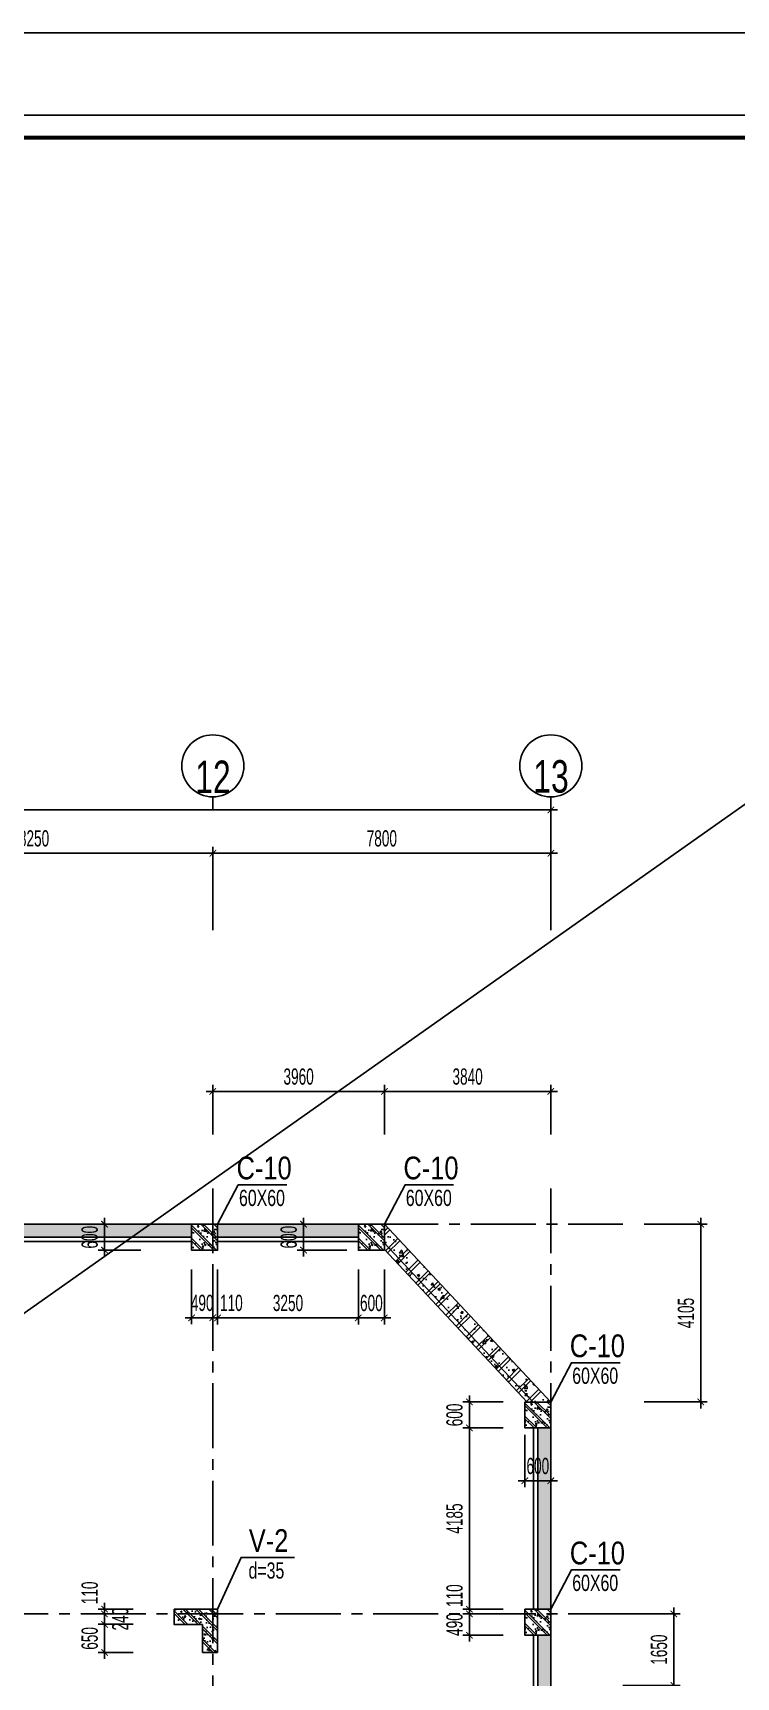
# Model space of a CAD drawing. Extents: x 1719887 to 1865417, y -150890 to 59748.
# Drawn here: x 1823769 to 1839995, y 21782 to 59748 of the extents above; entities that cross this region are included whole.
import ezdxf
from ezdxf.enums import TextEntityAlignment as Align

# ---------------------------------------------------------------- set-up
doc = ezdxf.new("R2010")
doc.units = 0
doc.header["$LTSCALE"] = 1000
doc.header["$MEASUREMENT"] = 0
doc.header["$PDMODE"] = 3
doc.linetypes.add('CENTER2', pattern=[1.125, 0.75, -0.125, 0.125, -0.125])
doc.layers.get('0').update_dxf_attribs({"linetype": 'CONTINUOUS'})
doc.layers.get('Defpoints').update_dxf_attribs({"linetype": 'CONTINUOUS'})
for name, color, linetype in [('CDC-KHUNGTEN', 7, 'CONTINUOUS'), ('CDC.01.AXIS', 160, 'CENTER2'), ('CDC.02.DIM', 1, 'CONTINUOUS'), ('CDC.05.STEEL', 4, 'CONTINUOUS'), ('CDC.06.TEXT', 2, 'CONTINUOUS'), ('CDC.10.HATCH', 9, 'CONTINUOUS'), ('CDC.11.NOTE', 8, 'CONTINUOUS'), ('KCS_CHI', 1, 'CONTINUOUS')]:
    doc.layers.add(name, color=color, linetype=linetype)
doc.layers.add('KCS_Plotter', color=11, linetype='CONTINUOUS', plot=False)
doc.styles.add('ARIAL', font='arial.ttf', dxfattribs={"width": 0.6})
doc.dimstyles.new('D150', dxfattribs={"dimscale": 150, "dimtxt": 2.5, "dimasz": 1, "dimexe": 1, "dimexo": 0, "dimgap": 1, "dimtad": 1, "dimdec": 0, "dimdsep": 46, "dimtxsty": 'ARIAL', "dimblk": 'ARCHTICK', "dimcen": 1, "dimdle": 1, "dimclrd": 1, "dimclre": 1, "dimclrt": 2, "dimadec": 0, "dimazin": 0, "dimtfac": 0.00072, "dimtdec": 0, "dimtix": 1, "dimtmove": 2, "dimatfit": 3, "dimldrblk": 'ARCHTICK', "dimfxl": 1, "dimtolj": 1, "dimlwd": -1, "dimlwe": -1, "dimarcsym": 0})
pattern_1 = [(50, (0, 0), (573.80815, -50.20171), [60, -660]), (355, (0, 0), (-111.00107, 601.7537), [48, -528]), (100.4514, (47.8, -4.2), (462.8075, 551.55163), [50.99215, -560.91369]), (46.1842, (0, 160), (853.79284, -132.4152), [90, -990]), (96.6356, (71.15, 149), (747.73016, 779.2943), [76.48823, -841.3704]), (351.1842, (0, 160), (747.72956, 779.2949), [72, -792]), (21, (80, 120), (477.52564, -322.09511), [60, -660]), (326, (80, 120), (194.65227, 580.12004), [48, -528]), (71.4514, (119.8, 93.16), (672.1781, 258.0244), [50.99215, -560.91369]), (37.5, (0, 0), (9.727884, 266.315083), [0, -521.6, 0, -536, 0, -530]), (7.5, (0, 0), (210.45563, 315.52937), [0, -305.6, 0, -509.6, 0, -202]), (327.5, (-178.4, 0), (427.05795, -18.043897), [0, -200, 0, -624, 0, -828]), (317.5, (-258.4, 0), (466.548935, 80.083986), [0, -260, 0, -414.4, 0, -588]), (45, (0, 0), (-240.416306, 240.416306), []), (45, (0, 98), (-240.416306, 240.416306), [])]

# ---------------------------------------------------------------- blocks, each defined once
blk = doc.blocks.new('TH1')
at = {"layer": 'CDC.10.HATCH'}
h = blk.add_hatch(dxfattribs=at)
h.set_pattern_fill('CHAU-01', color=256, scale=80, style=0, pattern_type=2)
h.set_pattern_definition(pattern_1)
h.paths.add_polyline_path([(1797570, -63848), (1790305, -63848), (1790305, -64148), (1797570, -64148)])
h.paths.add_polyline_path([(1805680, -63848), (1798170, -63848), (1798170, -64148), (1805680, -64148)])
h.paths.add_polyline_path([(1813880, -63848), (1806280, -63848), (1806280, -64148), (1813880, -64148)])
h.paths.add_polyline_path([(1822080, -63848), (1814480, -63848), (1814480, -64148), (1822080, -64149)])
h.paths.add_polyline_path([(1830190, -63848), (1822680, -63848), (1822680, -64149), (1830190, -64148)])
h.paths.add_polyline_path([(1834040, -63848), (1830790, -63848), (1830790, -64148), (1834040, -64148)])
h = blk.add_hatch(dxfattribs=at)
h.set_pattern_fill('CHAU-01', color=256, scale=50, angle=270, style=0, pattern_type=2)
h.set_pattern_definition([(320, (81433.66, -371169.63), (-31.376067, -358.63009), [37.5, -412.5]), (265, (81433.66, -371169.63), (376.09607, 69.37567), [30, -330]), (10.4514, (81431.04, -371199.52), (344.71977, -289.25469), [31.870095, -350.571056]), (316.1842, (81533.66, -371169.63), (-82.75951, -533.62052), [56.25, -618.75]), (6.6356, (81526.76, -371214.1), (487.05894, -467.33135), [47.80514, -525.8565]), (261.1842, (81533.66, -371169.63), (487.0593, -467.33097), [45, -495]), (291, (81508.66, -371219.63), (-201.309445, -298.453526), [37.5, -412.5]), (236, (81508.66, -371219.63), (362.57502, -121.657666), [30, -330]), (341.4514, (81491.9, -371244.5), (161.26525, -420.111314), [31.870095, -350.571056]), (307.5, (81433.66, -371169.63), (166.446927, -6.079928), [0, -326, 0, -335, 0, -331.25]), (277.5, (81433.66, -371169.63), (197.205856, -131.534769), [0, -191, 0, -318.5, 0, -126.25]), (237.5, (81433.66, -371058.13), (-11.277436, -266.911218), [0, -125, 0, -390, 0, -517.5]), (227.5, (81433.66, -371008.13), (50.05249, -291.593085), [0, -162.5, 0, -259, 0, -367.5]), (315, (81433.66, -371169.63), (150.26019, 150.26019), []), (315, (81494.9, -371169.63), (150.26019, 150.26019), [])])
h.paths.add_polyline_path([(1830790, -64448), (1830190, -64448), (1830190, -63848), (1830790, -63848)])
h = blk.add_hatch(dxfattribs=at)
h.set_pattern_fill('CHAU-01', color=256, scale=50, angle=270, style=0, pattern_type=2)
h.set_pattern_definition([(320, (85283.92, -371169), (-31.376067, -358.63009), [37.5, -412.5]), (265, (85283.92, -371169), (376.09607, 69.37567), [30, -330]), (10.4514, (85281.3, -371198.9), (344.71977, -289.25469), [31.870095, -350.571056]), (316.1842, (85383.92, -371169), (-82.75951, -533.62052), [56.25, -618.75]), (6.6356, (85377, -371213.47), (487.05894, -467.33135), [47.80514, -525.8565]), (261.1842, (85383.9, -371169), (487.0593, -467.33097), [45, -495]), (291, (85358.92, -371219), (-201.309445, -298.453526), [37.5, -412.5]), (236, (85358.92, -371219), (362.57502, -121.657666), [30, -330]), (341.4514, (85342.15, -371243.87), (161.26525, -420.111314), [31.870095, -350.571056]), (307.5, (85283.92, -371169), (166.446927, -6.079928), [0, -326, 0, -335, 0, -331.25]), (277.5, (85283.92, -371169), (197.205856, -131.534769), [0, -191, 0, -318.5, 0, -126.25]), (237.5, (85283.92, -371057.5), (-11.277436, -266.911218), [0, -125, 0, -390, 0, -517.5]), (227.5, (85283.92, -371007.5), (50.05249, -291.593085), [0, -162.5, 0, -259, 0, -367.5]), (315, (85283.92, -371169), (150.26019, 150.26019), []), (315, (85345.17, -371169), (150.26019, 150.26019), [])])
h.paths.add_polyline_path([(1834640, -64448), (1834040, -64448), (1834040, -63848), (1834640, -63848)])
h = blk.add_hatch(dxfattribs=at)
h.set_pattern_fill('CHAU-01', color=256, scale=80, style=0, pattern_type=2)
h.set_pattern_definition([(50, (-5e-10, -95344.57), (573.80815, -50.20171), [60, -660]), (355, (-5e-10, -95344.6), (-111.00107, 601.7537), [48, -528]), (100.4514, (47.8, -95348.76), (462.8075, 551.55163), [50.99215, -560.91369]), (46.1842, (-5e-10, -95184.6), (853.79284, -132.4152), [90, -990]), (96.6356, (71.15, -95195.6), (747.73016, 779.2943), [76.48823, -841.3704]), (351.1842, (-5e-10, -95184.6), (747.72956, 779.2949), [72, -792]), (21, (80, -95224.57), (477.52564, -322.09511), [60, -660]), (326, (80, -95224.6), (194.65227, 580.12004), [48, -528]), (71.4514, (119.8, -95251.4), (672.1781, 258.0244), [50.99215, -560.91369]), (37.5, (-5e-10, -95344.57), (9.727884, 266.315083), [0, -521.6, 0, -536, 0, -530]), (7.5, (-5e-10, -95344.57), (210.45563, 315.52937), [0, -305.6, 0, -509.6, 0, -202]), (327.5, (-178.4, -95344.57), (427.05795, -18.043897), [0, -200, 0, -624, 0, -828]), (317.5, (-258.4, -95344.57), (466.548935, 80.083986), [0, -260, 0, -414.4, 0, -588]), (45, (-5e-10, -95344.57), (-240.416306, 240.416306), []), (45, (-5e-10, -95246.57), (-240.416306, 240.416306), [])])
h.paths.add_polyline_path([(1834640, -63848), (1834640, -64382), (1834592, -64382), (1837932, -67954), (1838480, -67954)])
h = blk.add_hatch(dxfattribs=at)
h.set_pattern_fill('CHAU-01', color=256, scale=50, angle=270, style=0, pattern_type=2)
h.set_pattern_definition([(320, (89123.38, -375275.27), (-31.376067, -358.63009), [37.5, -412.5]), (265, (89123.38, -375275.27), (376.09607, 69.37567), [30, -330]), (10.4514, (89120.76, -375305.16), (344.71977, -289.25469), [31.870095, -350.571056]), (316.1842, (89223.38, -375275.27), (-82.75951, -533.62052), [56.25, -618.75]), (6.6356, (89216.5, -375319.74), (487.05894, -467.33135), [47.80514, -525.8565]), (261.1842, (89223.4, -375275.27), (487.0593, -467.33097), [45, -495]), (291, (89198.38, -375325.27), (-201.309445, -298.453526), [37.5, -412.5]), (236, (89198.38, -375325.27), (362.57502, -121.657666), [30, -330]), (341.4514, (89181.6, -375350.14), (161.26525, -420.111314), [31.870095, -350.571056]), (307.5, (89123.38, -375275.27), (166.446927, -6.079928), [0, -326, 0, -335, 0, -331.25]), (277.5, (89123.38, -375275.27), (197.205856, -131.534769), [0, -191, 0, -318.5, 0, -126.25]), (237.5, (89123.38, -375163.77), (-11.277436, -266.911218), [0, -125, 0, -390, 0, -517.5]), (227.5, (89123.38, -375113.77), (50.05249, -291.593085), [0, -162.5, 0, -259, 0, -367.5]), (315, (89123.38, -375275.27), (150.26019, 150.26019), []), (315, (89184.63, -375275.27), (150.26019, 150.26019), [])])
h.paths.add_polyline_path([(1838480, -68554), (1837880, -68554), (1837880, -67954), (1838480, -67954)])
h = blk.add_hatch(dxfattribs=at)
h.set_pattern_fill('CHAU-01', color=256, scale=80, style=0, pattern_type=2)
h.set_pattern_definition(pattern_1)
h.paths.add_polyline_path([(1838481, -103598), (1838181, -103598), (1838181, -110158), (1838481, -110158)])
h.paths.add_polyline_path([(1838481, -96348), (1838181, -96348), (1838181, -102998), (1838481, -102998)])
h.paths.add_polyline_path([(1838480, -87748), (1838180, -87748), (1838180, -95748), (1838481, -95748)])
h.paths.add_polyline_path([(1838480, -80497), (1838180, -80497), (1838180, -87148), (1838480, -87148)])
h.paths.add_polyline_path([(1838480, -73338), (1838180, -73338), (1838180, -79897), (1838480, -79897)])
h.paths.add_polyline_path([(1838480, -68554), (1838180, -68554), (1838180, -72738), (1838480, -72738)])
h = blk.add_hatch(dxfattribs=at)
h.set_pattern_fill('CHAU-01', color=256, scale=50, style=0, pattern_type=2)
h.set_pattern_definition([(130, (3571359.47, 0), (-358.63009, -31.376067), [37.5, -412.5]), (185, (3571359.47, 0), (69.37567, 376.09607), [30, -330]), (79.5486, (3571329.6, -2.6), (-289.25469, 344.71977), [31.870095, -350.571056]), (133.8158, (3571359.47, 100), (-533.62052, -82.75951), [56.25, -618.75]), (83.3644, (3571315, 93.1), (-467.33135, 487.05894), [47.80514, -525.8565]), (188.8158, (3571359.47, 100), (-467.33097, 487.0593), [45, -495]), (159, (3571309.47, 75), (-298.453526, -201.309445), [37.5, -412.5]), (214, (3571309.47, 75), (-121.657666, 362.57502), [30, -330]), (108.5486, (3571284.6, 58.22), (-420.111314, 161.26525), [31.870095, -350.571056]), (142.5, (3571359.47, 0), (-6.079928, 166.446927), [0, -326, 0, -335, 0, -331.25]), (172.5, (3571359.47, 0), (-131.534769, 197.205856), [0, -191, 0, -318.5, 0, -126.25]), (212.5, (3571470.97, 0), (-266.911218, -11.277436), [0, -125, 0, -390, 0, -517.5]), (222.5, (3571520.97, 0), (-291.593085, 50.05249), [0, -162.5, 0, -259, 0, -367.5]), (135, (3571359.47, 0), (150.26019, 150.26019), []), (135, (3571359.47, 61.25), (150.26019, 150.26019), [])])
h.paths.add_polyline_path([(1830680, -72848), (1830790, -72848), (1830790, -73738), (1830680, -73738)])
h.paths.add_polyline_path([(1829790, -72848), (1830680, -72848), (1830680, -73738), (1830440, -73738), (1830440, -73088), (1829790, -73088)])
h.paths.add_polyline_path([(1829790, -72738), (1830680, -72738), (1830680, -72848), (1829790, -72848)])
h.paths.add_polyline_path([(1830680, -72738), (1830790, -72738), (1830790, -72848), (1830680, -72848)])
h = blk.add_hatch(dxfattribs=at)
h.set_pattern_fill('CHAU-01', color=256, scale=50, angle=270, style=0, pattern_type=2)
h.set_pattern_definition([(320, (89123.5, -380059.08), (-31.376067, -358.63009), [37.5, -412.5]), (265, (89123.5, -380059.1), (376.09607, 69.37567), [30, -330]), (10.4514, (89120.9, -380088.97), (344.71977, -289.25469), [31.870095, -350.571056]), (316.1842, (89223.5, -380059.1), (-82.75951, -533.62052), [56.25, -618.75]), (6.6356, (89216.6, -380103.55), (487.05894, -467.33135), [47.80514, -525.8565]), (261.1842, (89223.5, -380059.1), (487.0593, -467.33097), [45, -495]), (291, (89198.5, -380109.08), (-201.309445, -298.453526), [37.5, -412.5]), (236, (89198.5, -380109.1), (362.57502, -121.657666), [30, -330]), (341.4514, (89181.74, -380133.95), (161.26525, -420.111314), [31.870095, -350.571056]), (307.5, (89123.51, -380059.08), (166.446927, -6.079928), [0, -326, 0, -335, 0, -331.25]), (277.5, (89123.51, -380059.08), (197.205856, -131.534769), [0, -191, 0, -318.5, 0, -126.25]), (237.5, (89123.51, -379947.58), (-11.277436, -266.911218), [0, -125, 0, -390, 0, -517.5]), (227.5, (89123.51, -379897.58), (50.05249, -291.593085), [0, -162.5, 0, -259, 0, -367.5]), (315, (89123.51, -380059.08), (150.26019, 150.26019), []), (315, (89184.76, -380059.08), (150.26019, 150.26019), [])])
h.paths.add_polyline_path([(1838480, -73338), (1837880, -73338), (1837880, -72738), (1838480, -72738)])
at = {"layer": 'CDC.01.AXIS', "ltscale": 2}
for p, q in [((1830680, -63021), (1830680, -119734)), ((1838480, -63021), (1838480, -119734)), ((1733131, -63847), (1840145, -63847)), ((1733131, -72848), (1840145, -72848))]:
    blk.add_line(p, q, dxfattribs=at)
at = {"layer": 'CDC.05.STEEL'}
for p, q in [((1738264, -63848), (1834640, -63848)), ((1822680, -64149), (1830190, -64148)), ((1830790, -64148), (1834040, -64148)), ((1834640, -63848), (1838480, -67954)), ((1822680, -64249), (1830190, -64248)), ((1830790, -64248), (1834040, -64248)), ((1834640, -64287), (1838069, -67954)), ((1834640, -64433), (1837932, -67954)), ((1838480, -67954), (1838481, -118538)), ((1838080, -68554), (1838080, -72738)), ((1838180, -68554), (1838180, -72738)), ((1838080, -73338), (1838080, -79897)), ((1838180, -73338), (1838180, -79897))]:
    blk.add_line(p, q, dxfattribs=at)
at = {"layer": 'CDC.05.STEEL', "ltscale": 2000}
for p, q in [((1830790, -72738), (1829790, -72738)), ((1829790, -73088), (1829790, -72738)), ((1830790, -73738), (1830790, -72738)), ((1830440, -73088), (1829790, -73088)), ((1830440, -73088), (1830440, -73738)), ((1830440, -73738), (1830790, -73738))]:
    blk.add_line(p, q, dxfattribs=at)
for points in [[(1830790, -63848), (1830790, -64448), (1830190, -64448), (1830190, -63848)], [(1834640, -63848), (1834640, -64448), (1834040, -64448), (1834040, -63848)], [(1838480, -67954), (1838480, -68554), (1837880, -68554), (1837880, -67954)], [(1838480, -72738), (1838480, -73338), (1837880, -73338), (1837880, -72738)]]:
    blk.add_lwpolyline(points, close=True, dxfattribs=at)
blk = doc.blocks.new('_ARCHTICK')
at = {"color": 0, "linetype": 'ByBlock', "const_width": 0.15}
blk.add_lwpolyline([(-0.5, -0.5), (0.5, 0.5)], dxfattribs=at)
blk = doc.blocks.new('*D655')
at = {"layer": 'CDC.02.DIM', "color": 1, "transparency": 16777216}
for p, q in [((1827920, 31193), (1827920, 29929)), ((1828030, 31193), (1828030, 29929)), ((1827920, 30079), (1827770, 30079)), ((1828030, 30079), (1827920, 30079)), ((1828030, 30079), (1828180, 30079))]:
    blk.add_line(p, q, dxfattribs=at)
at = {"layer": 'Defpoints', "color": 0, "transparency": 16777216}
for p in [(1827920, 31193), (1828030, 31193), (1827920, 30079)]:
    blk.add_point(p, dxfattribs=at)
at = {"layer": 'CDC.02.DIM', "color": 1, "transparency": 16777216, "xscale": 150, "yscale": 150, "zscale": 150}
blk.add_blockref('_ARCHTICK', (1827920, 30079), dxfattribs=at)
at = {"layer": 'CDC.02.DIM', "color": 1, "transparency": 16777216, "xscale": 150, "yscale": 150, "zscale": 150, "rotation": 180}
blk.add_blockref('_ARCHTICK', (1828030, 30079), dxfattribs=at)
at = {"layer": 'CDC.02.DIM', "color": 2, "transparency": 16777216, "insert": (1828348, 30421), "char_height": 375, "attachment_point": 5, "style": 'ARIAL'}
blk.add_mtext('\\A1;110', dxfattribs=at)
blk = doc.blocks.new('*D656')
at = {"layer": 'CDC.02.DIM', "color": 1, "transparency": 16777216}
for p, q in [((1827430, 31193), (1827430, 29929)), ((1827920, 31193), (1827920, 29929)), ((1827430, 30079), (1827280, 30079)), ((1827920, 30079), (1827430, 30079)), ((1827920, 30079), (1828070, 30079))]:
    blk.add_line(p, q, dxfattribs=at)
at = {"layer": 'Defpoints', "color": 0, "transparency": 16777216}
for p in [(1827430, 31193), (1827920, 31193), (1827430, 30079)]:
    blk.add_point(p, dxfattribs=at)
at = {"layer": 'CDC.02.DIM', "color": 1, "transparency": 16777216, "xscale": 150, "yscale": 150, "zscale": 150}
blk.add_blockref('_ARCHTICK', (1827430, 30079), dxfattribs=at)
at = {"layer": 'CDC.02.DIM', "color": 1, "transparency": 16777216, "xscale": 150, "yscale": 150, "zscale": 150, "rotation": 180}
blk.add_blockref('_ARCHTICK', (1827920, 30079), dxfattribs=at)
at = {"layer": 'CDC.02.DIM', "color": 2, "transparency": 16777216, "insert": (1827675, 30421), "char_height": 375, "attachment_point": 5, "style": 'ARIAL'}
blk.add_mtext('\\A1;490', dxfattribs=at)
blk = doc.blocks.new('*D669')
at = {"layer": 'CDC.02.DIM', "color": 1, "transparency": 16777216}
for p, q in [((1831279, 31191), (1831279, 29927)), ((1831879, 31191), (1831879, 29927)), ((1831279, 30077), (1831129, 30077)), ((1831279, 30077), (1831879, 30077)), ((1831879, 30077), (1832029, 30077))]:
    blk.add_line(p, q, dxfattribs=at)
at = {"layer": 'Defpoints', "color": 0, "transparency": 16777216}
for p in [(1831279, 31191), (1831879, 31191), (1831879, 30077)]:
    blk.add_point(p, dxfattribs=at)
at = {"layer": 'CDC.02.DIM', "color": 1, "transparency": 16777216, "xscale": 150, "yscale": 150, "zscale": 150}
blk.add_blockref('_ARCHTICK', (1831279, 30077), dxfattribs=at)
at = {"layer": 'CDC.02.DIM', "color": 1, "transparency": 16777216, "xscale": 150, "yscale": 150, "zscale": 150, "rotation": 180}
blk.add_blockref('_ARCHTICK', (1831879, 30077), dxfattribs=at)
at = {"layer": 'CDC.02.DIM', "color": 2, "transparency": 16777216, "insert": (1831579, 30419), "char_height": 375, "attachment_point": 5, "style": 'ARIAL'}
blk.add_mtext('\\A1;600', dxfattribs=at)
blk = doc.blocks.new('*D670')
at = {"layer": 'CDC.02.DIM', "color": 1, "transparency": 16777216}
for p, q in [((1828030, 31193), (1828030, 29927)), ((1831279, 31191), (1831279, 29927)), ((1827880, 30077), (1831429, 30077))]:
    blk.add_line(p, q, dxfattribs=at)
at = {"layer": 'Defpoints', "color": 0, "transparency": 16777216}
for p in [(1828030, 31193), (1831279, 31191), (1831279, 30077)]:
    blk.add_point(p, dxfattribs=at)
at = {"layer": 'CDC.02.DIM', "color": 1, "transparency": 16777216, "xscale": 150, "yscale": 150, "zscale": 150, "rotation": 180}
blk.add_blockref('_ARCHTICK', (1828030, 30077), dxfattribs=at)
at = {"layer": 'CDC.02.DIM', "color": 1, "transparency": 16777216, "xscale": 150, "yscale": 150, "zscale": 150}
blk.add_blockref('_ARCHTICK', (1831279, 30077), dxfattribs=at)
at = {"layer": 'CDC.02.DIM', "color": 2, "transparency": 16777216, "insert": (1829655, 30419), "char_height": 375, "attachment_point": 5, "style": 'ARIAL'}
blk.add_mtext('\\A1;3250', dxfattribs=at)
blk = doc.blocks.new('*D672')
at = {"layer": 'CDC.02.DIM', "color": 1, "transparency": 16777216}
for p, q in [((1835120, 27378), (1835120, 26165)), ((1835720, 27378), (1835720, 26165)), ((1835120, 26315), (1834970, 26315)), ((1835720, 26315), (1835120, 26315)), ((1835720, 26315), (1835870, 26315))]:
    blk.add_line(p, q, dxfattribs=at)
at = {"layer": 'Defpoints', "color": 0, "transparency": 16777216}
for p in [(1835120, 27378), (1835720, 27378), (1835120, 26315)]:
    blk.add_point(p, dxfattribs=at)
at = {"layer": 'CDC.02.DIM', "color": 1, "transparency": 16777216, "xscale": 150, "yscale": 150, "zscale": 150}
blk.add_blockref('_ARCHTICK', (1835120, 26315), dxfattribs=at)
at = {"layer": 'CDC.02.DIM', "color": 1, "transparency": 16777216, "xscale": 150, "yscale": 150, "zscale": 150, "rotation": 180}
blk.add_blockref('_ARCHTICK', (1835720, 26315), dxfattribs=at)
at = {"layer": 'CDC.02.DIM', "color": 2, "transparency": 16777216, "insert": (1835420, 26656), "char_height": 375, "attachment_point": 5, "style": 'ARIAL'}
blk.add_mtext('\\A1;600', dxfattribs=at)
blk = doc.blocks.new('*D861')
at = {"layer": 'CDC.02.DIM', "color": 1, "transparency": 16777216}
for p, q in [((1826081, 23351), (1825272, 23351)), ((1826081, 23241), (1825272, 23241)), ((1825422, 23351), (1825422, 23501)), ((1825422, 23351), (1825422, 23241)), ((1825422, 23241), (1825422, 23091))]:
    blk.add_line(p, q, dxfattribs=at)
at = {"layer": 'Defpoints', "color": 0, "transparency": 16777216}
for p in [(1825422, 23241), (1826081, 23351), (1826081, 23241)]:
    blk.add_point(p, dxfattribs=at)
at = {"layer": 'CDC.02.DIM', "color": 1, "transparency": 16777216, "xscale": 150, "yscale": 150, "zscale": 150}
for p, rotation in [((1825422, 23351), 270), ((1825422, 23241), 90)]:
    blk.add_blockref('_ARCHTICK', p, dxfattribs=dict(at, rotation=rotation))
at = {"layer": 'CDC.02.DIM', "color": 2, "transparency": 16777216, "insert": (1825080, 23727), "char_height": 375, "attachment_point": 5, "rotation": 90, "style": 'ARIAL'}
blk.add_mtext('\\A1;110', dxfattribs=at)
blk = doc.blocks.new('*D862')
at = {"layer": 'CDC.02.DIM', "color": 1, "transparency": 16777216}
for p, q in [((1826081, 23241), (1825272, 23241)), ((1825422, 23241), (1825422, 23391)), ((1825422, 23241), (1825422, 23001)), ((1826081, 23001), (1825272, 23001)), ((1825422, 23001), (1825422, 22851))]:
    blk.add_line(p, q, dxfattribs=at)
at = {"layer": 'Defpoints', "color": 0, "transparency": 16777216}
for p in [(1826081, 23241), (1825422, 23001), (1826081, 23001)]:
    blk.add_point(p, dxfattribs=at)
at = {"layer": 'CDC.02.DIM', "color": 1, "transparency": 16777216, "xscale": 150, "yscale": 150, "zscale": 150}
for p, rotation in [((1825422, 23241), 270), ((1825422, 23001), 90)]:
    blk.add_blockref('_ARCHTICK', p, dxfattribs=dict(at, rotation=rotation))
at = {"layer": 'CDC.02.DIM', "color": 2, "transparency": 16777216, "insert": (1825786, 23121), "char_height": 375, "attachment_point": 5, "rotation": 90, "style": 'ARIAL'}
blk.add_mtext('\\A1;240', dxfattribs=at)
blk = doc.blocks.new('*D863')
at = {"layer": 'CDC.02.DIM', "color": 1, "transparency": 16777216}
for p, q in [((1826081, 23001), (1825272, 23001)), ((1825422, 23001), (1825422, 23151)), ((1825422, 23001), (1825422, 22351)), ((1826081, 22351), (1825272, 22351)), ((1825422, 22351), (1825422, 22201))]:
    blk.add_line(p, q, dxfattribs=at)
at = {"layer": 'Defpoints', "color": 0, "transparency": 16777216}
for p in [(1826081, 23001), (1825422, 22351), (1826081, 22351)]:
    blk.add_point(p, dxfattribs=at)
at = {"layer": 'CDC.02.DIM', "color": 1, "transparency": 16777216, "xscale": 150, "yscale": 150, "zscale": 150}
for p, rotation in [((1825422, 23001), 270), ((1825422, 22351), 90)]:
    blk.add_blockref('_ARCHTICK', p, dxfattribs=dict(at, rotation=rotation))
at = {"layer": 'CDC.02.DIM', "color": 2, "transparency": 16777216, "insert": (1825080, 22676), "char_height": 375, "attachment_point": 5, "rotation": 90, "style": 'ARIAL'}
blk.add_mtext('\\A1;650', dxfattribs=at)
blk = doc.blocks.new('*D876')
at = {"layer": 'CDC.02.DIM', "color": 1, "transparency": 16777216}
for p, q in [((1825422, 32240), (1825422, 32390)), ((1826257, 32240), (1825272, 32240)), ((1825422, 32240), (1825422, 31640)), ((1826257, 31640), (1825272, 31640)), ((1825422, 31640), (1825422, 31490))]:
    blk.add_line(p, q, dxfattribs=at)
at = {"layer": 'Defpoints', "color": 0, "transparency": 16777216}
for p in [(1826257, 32240), (1825422, 31640), (1826257, 31640)]:
    blk.add_point(p, dxfattribs=at)
at = {"layer": 'CDC.02.DIM', "color": 1, "transparency": 16777216, "xscale": 150, "yscale": 150, "zscale": 150}
for p, rotation in [((1825422, 32240), 270), ((1825422, 31640), 90)]:
    blk.add_blockref('_ARCHTICK', p, dxfattribs=dict(at, rotation=rotation))
at = {"layer": 'CDC.02.DIM', "color": 2, "transparency": 16777216, "insert": (1825080, 31940), "char_height": 375, "attachment_point": 5, "rotation": 90, "style": 'ARIAL'}
blk.add_mtext('\\A1;600', dxfattribs=at)
blk = doc.blocks.new('*D969')
at = {"layer": 'CDC.02.DIM', "color": 1, "transparency": 16777216}
for p, q in [((1834622, 23241), (1833690, 23241)), ((1833840, 23241), (1833840, 23391)), ((1833840, 22751), (1833840, 23241)), ((1834622, 22751), (1833690, 22751)), ((1833840, 22751), (1833840, 22601))]:
    blk.add_line(p, q, dxfattribs=at)
at = {"layer": 'Defpoints', "color": 0, "transparency": 16777216}
for p in [(1833840, 23241), (1834622, 23241), (1834622, 22751)]:
    blk.add_point(p, dxfattribs=at)
at = {"layer": 'CDC.02.DIM', "color": 1, "transparency": 16777216, "xscale": 150, "yscale": 150, "zscale": 150}
for p, rotation in [((1833840, 23241), 270), ((1833840, 22751), 90)]:
    blk.add_blockref('_ARCHTICK', p, dxfattribs=dict(at, rotation=rotation))
at = {"layer": 'CDC.02.DIM', "color": 2, "transparency": 16777216, "insert": (1833499, 22996), "char_height": 375, "attachment_point": 5, "rotation": 90, "style": 'ARIAL'}
blk.add_mtext('\\A1;490', dxfattribs=at)
blk = doc.blocks.new('*D970')
at = {"layer": 'CDC.02.DIM', "color": 1, "transparency": 16777216}
for p, q in [((1834622, 23351), (1833690, 23351)), ((1834622, 23241), (1833690, 23241)), ((1833840, 23351), (1833840, 23501)), ((1833840, 23241), (1833840, 23351)), ((1833840, 23241), (1833840, 23091))]:
    blk.add_line(p, q, dxfattribs=at)
at = {"layer": 'Defpoints', "color": 0, "transparency": 16777216}
for p in [(1833840, 23351), (1834622, 23351), (1834622, 23241)]:
    blk.add_point(p, dxfattribs=at)
at = {"layer": 'CDC.02.DIM', "color": 1, "transparency": 16777216, "xscale": 150, "yscale": 150, "zscale": 150}
for p, rotation in [((1833840, 23351), 270), ((1833840, 23241), 90)]:
    blk.add_blockref('_ARCHTICK', p, dxfattribs=dict(at, rotation=rotation))
at = {"layer": 'CDC.02.DIM', "color": 2, "transparency": 16777216, "insert": (1833499, 23663), "char_height": 375, "attachment_point": 5, "rotation": 90, "style": 'ARIAL'}
blk.add_mtext('\\A1;110', dxfattribs=at)
blk = doc.blocks.new('*D971')
at = {"layer": 'CDC.02.DIM', "color": 1, "transparency": 16777216}
for p, q in [((1830013, 32241), (1830013, 32391)), ((1831016, 32241), (1829863, 32241)), ((1830013, 31641), (1830013, 32241)), ((1831016, 31641), (1829863, 31641)), ((1830013, 31641), (1830013, 31491))]:
    blk.add_line(p, q, dxfattribs=at)
at = {"layer": 'Defpoints', "color": 0, "transparency": 16777216}
for p in [(1830013, 32241), (1831016, 32241), (1831016, 31641)]:
    blk.add_point(p, dxfattribs=at)
at = {"layer": 'CDC.02.DIM', "color": 1, "transparency": 16777216, "xscale": 150, "yscale": 150, "zscale": 150}
for p, rotation in [((1830013, 32241), 270), ((1830013, 31641), 90)]:
    blk.add_blockref('_ARCHTICK', p, dxfattribs=dict(at, rotation=rotation))
at = {"layer": 'CDC.02.DIM', "color": 2, "transparency": 16777216, "insert": (1829672, 31941), "char_height": 375, "attachment_point": 5, "rotation": 90, "style": 'ARIAL'}
blk.add_mtext('\\A1;600', dxfattribs=at)
blk = doc.blocks.new('*D979')
at = {"layer": 'CDC.02.DIM', "color": 1, "transparency": 16777216}
for p, q in [((1834622, 27536), (1833690, 27536)), ((1833840, 23201), (1833840, 27686)), ((1834622, 23351), (1833690, 23351))]:
    blk.add_line(p, q, dxfattribs=at)
at = {"layer": 'Defpoints', "color": 0, "transparency": 16777216}
for p in [(1833840, 27536), (1834622, 27536), (1834622, 23351)]:
    blk.add_point(p, dxfattribs=at)
at = {"layer": 'CDC.02.DIM', "color": 1, "transparency": 16777216, "xscale": 150, "yscale": 150, "zscale": 150}
for p, rotation in [((1833840, 27536), 90), ((1833840, 23351), 270)]:
    blk.add_blockref('_ARCHTICK', p, dxfattribs=dict(at, rotation=rotation))
at = {"layer": 'CDC.02.DIM', "color": 2, "transparency": 16777216, "insert": (1833499, 25443), "char_height": 375, "attachment_point": 5, "rotation": 90, "style": 'ARIAL'}
blk.add_mtext('\\A1;4185', dxfattribs=at)
blk = doc.blocks.new('*D980')
at = {"layer": 'CDC.02.DIM', "color": 1, "transparency": 16777216}
for p, q in [((1834622, 28136), (1833690, 28136)), ((1833840, 28136), (1833840, 28286)), ((1833840, 27536), (1833840, 28136)), ((1834622, 27536), (1833690, 27536)), ((1833840, 27536), (1833840, 27386))]:
    blk.add_line(p, q, dxfattribs=at)
at = {"layer": 'Defpoints', "color": 0, "transparency": 16777216}
for p in [(1833840, 28136), (1834622, 28136), (1834622, 27536)]:
    blk.add_point(p, dxfattribs=at)
at = {"layer": 'CDC.02.DIM', "color": 1, "transparency": 16777216, "xscale": 150, "yscale": 150, "zscale": 150}
for p, rotation in [((1833840, 28136), 270), ((1833840, 27536), 90)]:
    blk.add_blockref('_ARCHTICK', p, dxfattribs=dict(at, rotation=rotation))
at = {"layer": 'CDC.02.DIM', "color": 2, "transparency": 16777216, "insert": (1833499, 27836), "char_height": 375, "attachment_point": 5, "rotation": 90, "style": 'ARIAL'}
blk.add_mtext('\\A1;600', dxfattribs=at)
blk = doc.blocks.new('*D1016')
at = {"layer": 'CDC.02.DIM', "color": 1, "transparency": 16777216}
for p, q in [((1731640, 41806), (1835870, 41806)), ((1731790, 39026), (1731790, 41956)), ((1835720, 39026), (1835720, 41956))]:
    blk.add_line(p, q, dxfattribs=at)
at = {"layer": 'Defpoints', "color": 0, "transparency": 16777216}
for p in [(1835720, 41806), (1731790, 39026), (1835720, 39026)]:
    blk.add_point(p, dxfattribs=at)
at = {"layer": 'CDC.02.DIM', "color": 1, "transparency": 16777216, "xscale": 150, "yscale": 150, "zscale": 150, "rotation": 180}
blk.add_blockref('_ARCHTICK', (1731790, 41806), dxfattribs=at)
at = {"layer": 'CDC.02.DIM', "color": 1, "transparency": 16777216, "xscale": 150, "yscale": 150, "zscale": 150}
blk.add_blockref('_ARCHTICK', (1835720, 41806), dxfattribs=at)
at = {"layer": 'CDC.02.DIM', "color": 2, "transparency": 16777216, "insert": (1783755, 42147), "char_height": 375, "attachment_point": 5, "style": 'ARIAL'}
blk.add_mtext('\\A1;103930', dxfattribs=at)
blk = doc.blocks.new('*D1021')
at = {"layer": 'CDC.02.DIM', "color": 1, "transparency": 16777216}
for p, q in [((1828070, 40806), (1819520, 40806)), ((1819670, 39026), (1819670, 40956)), ((1827920, 39026), (1827920, 40956))]:
    blk.add_line(p, q, dxfattribs=at)
at = {"layer": 'Defpoints', "color": 0, "transparency": 16777216}
for p in [(1819670, 40806), (1819670, 39026), (1827920, 39026)]:
    blk.add_point(p, dxfattribs=at)
at = {"layer": 'CDC.02.DIM', "color": 1, "transparency": 16777216, "xscale": 150, "yscale": 150, "zscale": 150, "rotation": 180}
blk.add_blockref('_ARCHTICK', (1819670, 40806), dxfattribs=at)
at = {"layer": 'CDC.02.DIM', "color": 1, "transparency": 16777216, "xscale": 150, "yscale": 150, "zscale": 150}
blk.add_blockref('_ARCHTICK', (1827920, 40806), dxfattribs=at)
at = {"layer": 'CDC.02.DIM', "color": 2, "transparency": 16777216, "insert": (1823795, 41147), "char_height": 375, "attachment_point": 5, "style": 'ARIAL'}
blk.add_mtext('\\A1;8250', dxfattribs=at)
blk = doc.blocks.new('*D1026')
at = {"layer": 'CDC.02.DIM', "color": 1, "transparency": 16777216}
for p, q in [((1827770, 40806), (1835870, 40806)), ((1827920, 39026), (1827920, 40956)), ((1835720, 39026), (1835720, 40956))]:
    blk.add_line(p, q, dxfattribs=at)
at = {"layer": 'Defpoints', "color": 0, "transparency": 16777216}
for p in [(1835720, 40806), (1827920, 39026), (1835720, 39026)]:
    blk.add_point(p, dxfattribs=at)
at = {"layer": 'CDC.02.DIM', "color": 1, "transparency": 16777216, "xscale": 150, "yscale": 150, "zscale": 150, "rotation": 180}
blk.add_blockref('_ARCHTICK', (1827920, 40806), dxfattribs=at)
at = {"layer": 'CDC.02.DIM', "color": 1, "transparency": 16777216, "xscale": 150, "yscale": 150, "zscale": 150}
blk.add_blockref('_ARCHTICK', (1835720, 40806), dxfattribs=at)
at = {"layer": 'CDC.02.DIM', "color": 2, "transparency": 16777216, "insert": (1831820, 41147), "char_height": 375, "attachment_point": 5, "style": 'ARIAL'}
blk.add_mtext('\\A1;7800', dxfattribs=at)
blk = doc.blocks.new('*D1011')
at = {"layer": 'CDC.02.DIM', "color": 1, "transparency": 16777216}
for p, q in [((1731640, 41806), (1835870, 41806)), ((1731790, 39026), (1731790, 41956)), ((1835720, 39026), (1835720, 41956))]:
    blk.add_line(p, q, dxfattribs=at)
at = {"layer": 'Defpoints', "color": 0, "transparency": 16777216}
for p in [(1835720, 41806), (1731790, 39026), (1835720, 39026)]:
    blk.add_point(p, dxfattribs=at)
at = {"layer": 'CDC.02.DIM', "color": 1, "transparency": 16777216, "xscale": 150, "yscale": 150, "zscale": 150, "rotation": 180}
blk.add_blockref('_ARCHTICK', (1731790, 41806), dxfattribs=at)
at = {"layer": 'CDC.02.DIM', "color": 1, "transparency": 16777216, "xscale": 150, "yscale": 150, "zscale": 150}
blk.add_blockref('_ARCHTICK', (1835720, 41806), dxfattribs=at)
at = {"layer": 'CDC.02.DIM', "color": 2, "transparency": 16777216, "insert": (1783755, 42147), "char_height": 375, "attachment_point": 5, "style": 'ARIAL'}
blk.add_mtext('\\A1;103930', dxfattribs=at)
blk = doc.blocks.new('*D1033')
at = {"layer": 'CDC.02.DIM', "color": 1, "transparency": 16777216}
for p, q in [((1837385, 23241), (1838708, 23241)), ((1838558, 23391), (1838558, 21441)), ((1837385, 21591), (1838708, 21591))]:
    blk.add_line(p, q, dxfattribs=at)
at = {"layer": 'Defpoints', "color": 0, "transparency": 16777216}
for p in [(1837385, 23241), (1837385, 21591), (1838558, 21591)]:
    blk.add_point(p, dxfattribs=at)
at = {"layer": 'CDC.02.DIM', "color": 1, "transparency": 16777216, "xscale": 150, "yscale": 150, "zscale": 150}
for p, rotation in [((1838558, 23241), 90), ((1838558, 21591), 270)]:
    blk.add_blockref('_ARCHTICK', p, dxfattribs=dict(at, rotation=rotation))
at = {"layer": 'CDC.02.DIM', "color": 2, "transparency": 16777216, "insert": (1838217, 22416), "char_height": 375, "attachment_point": 5, "rotation": 90, "style": 'ARIAL'}
blk.add_mtext('\\A1;1650', dxfattribs=at)
blk = doc.blocks.new('*D1069')
at = {"layer": 'CDC.02.DIM', "color": 1, "transparency": 16777216}
for p, q in [((1827920, 34309), (1827920, 35456)), ((1831880, 34309), (1831880, 35456)), ((1827770, 35306), (1832030, 35306))]:
    blk.add_line(p, q, dxfattribs=at)
at = {"layer": 'Defpoints', "color": 0, "transparency": 16777216}
for p in [(1831880, 35306), (1827920, 34309), (1831880, 34309)]:
    blk.add_point(p, dxfattribs=at)
at = {"layer": 'CDC.02.DIM', "color": 1, "transparency": 16777216, "xscale": 150, "yscale": 150, "zscale": 150, "rotation": 180}
blk.add_blockref('_ARCHTICK', (1827920, 35306), dxfattribs=at)
at = {"layer": 'CDC.02.DIM', "color": 1, "transparency": 16777216, "xscale": 150, "yscale": 150, "zscale": 150}
blk.add_blockref('_ARCHTICK', (1831880, 35306), dxfattribs=at)
at = {"layer": 'CDC.02.DIM', "color": 2, "transparency": 16777216, "insert": (1829900, 35647), "char_height": 375, "attachment_point": 5, "style": 'ARIAL'}
blk.add_mtext('\\A1;3960', dxfattribs=at)
blk = doc.blocks.new('*D1070')
at = {"layer": 'CDC.02.DIM', "color": 1, "transparency": 16777216}
for p, q in [((1831880, 34309), (1831880, 35456)), ((1835720, 34309), (1835720, 35456)), ((1831730, 35306), (1835870, 35306))]:
    blk.add_line(p, q, dxfattribs=at)
at = {"layer": 'Defpoints', "color": 0, "transparency": 16777216}
for p in [(1835720, 35306), (1831880, 34309), (1835720, 34309)]:
    blk.add_point(p, dxfattribs=at)
at = {"layer": 'CDC.02.DIM', "color": 1, "transparency": 16777216, "xscale": 150, "yscale": 150, "zscale": 150, "rotation": 180}
blk.add_blockref('_ARCHTICK', (1831880, 35306), dxfattribs=at)
at = {"layer": 'CDC.02.DIM', "color": 1, "transparency": 16777216, "xscale": 150, "yscale": 150, "zscale": 150}
blk.add_blockref('_ARCHTICK', (1835720, 35306), dxfattribs=at)
at = {"layer": 'CDC.02.DIM', "color": 2, "transparency": 16777216, "insert": (1833800, 35647), "char_height": 375, "attachment_point": 5, "style": 'ARIAL'}
blk.add_mtext('\\A1;3840', dxfattribs=at)
blk = doc.blocks.new('*D1071')
at = {"layer": 'CDC.02.DIM', "color": 1, "transparency": 16777216}
for p, q in [((1839180, 32391), (1839180, 27987)), ((1837870, 32241), (1839330, 32241)), ((1837870, 28137), (1839330, 28137))]:
    blk.add_line(p, q, dxfattribs=at)
at = {"layer": 'Defpoints', "color": 0, "transparency": 16777216}
for p in [(1837870, 32241), (1837870, 28137), (1839180, 28137)]:
    blk.add_point(p, dxfattribs=at)
at = {"layer": 'CDC.02.DIM', "color": 1, "transparency": 16777216, "xscale": 150, "yscale": 150, "zscale": 150}
for p, rotation in [((1839180, 32241), 90), ((1839180, 28137), 270)]:
    blk.add_blockref('_ARCHTICK', p, dxfattribs=dict(at, rotation=rotation))
at = {"layer": 'CDC.02.DIM', "color": 2, "transparency": 16777216, "insert": (1838839, 30189), "char_height": 375, "attachment_point": 5, "rotation": 90, "style": 'ARIAL'}
blk.add_mtext('\\A1;4105', dxfattribs=at)
blk = doc.blocks.new('KHUNG TEN')
at = {"layer": 'CDC-KHUNGTEN', "color": 8}
blk.add_lwpolyline([(75096, 1100), (83000, 1100), (83000, 58300), (3000, 58300), (3000, 1100), (75096, 1100)], dxfattribs=at)
at = {"layer": 'CDC-KHUNGTEN', "color": 255, "lineweight": 60}
blk.add_lwpolyline([(74900, 1400), (74900, 58000), (3300, 58000), (3300, 1400), (74900, 1400)], close=True, dxfattribs=at)
at = {"layer": 'Defpoints', "color": 1, "ltscale": 0.2}
blk.add_lwpolyline([(0, 0), (0, 59400), (84100, 59400), (84100, 0), (0, 0)], close=True, dxfattribs=at)

msp = doc.modelspace()

# ---------------------------------------------------------------- linework, layer by layer
at = {"layer": 'CDC.11.NOTE'}
for points in [[(1829627.2, 33147.7), (1828506.4, 33147.7), (1828030.4, 32240.3)], [(1833477.5, 33148.4), (1832356.6, 33148.4), (1831880.7, 32240.9)], [(1837316.9, 29042.1), (1836196.1, 29042.1), (1835720.1, 28134.6)], [(1829805.9, 24544.5), (1828572.7, 24544.5), (1828030, 23350.3)], [(1837317.1, 24258.3), (1836196.2, 24258.3), (1835720.3, 23350.8)]]:
    msp.add_lwpolyline(points, dxfattribs=at)
at = {"layer": 'KCS_CHI'}
for p, q in [((1827919.9, 41805.6), (1827919.9, 42107.5)), ((1835719.9, 41805.6), (1835719.9, 42107.5))]:
    msp.add_line(p, q, dxfattribs=at)
for centre in [(1827919.9, 42823.4), (1835719.9, 42823.4)]:
    msp.add_circle(centre, 715.9, dxfattribs=at)
at = {"layer": 'KCS_Plotter'}
msp.add_line((1865416.7, 59748.5), (1719886.7, -43039.7), dxfattribs=at)

# ---------------------------------------------------------------- block references
at = {"layer": 'CDC.06.TEXT', "xscale": 1.730439951605972, "yscale": 1.730439951605972, "zscale": 1.730439951605972}
msp.add_blockref('KHUNG TEN', (1719886.7, -43039.7), dxfattribs=at)
at = {"layer": 'CDC.10.HATCH'}
msp.add_blockref('TH1', (-2759.9, 96088.6), dxfattribs=at)

# ---------------------------------------------------------------- texts
at = {"layer": 'CDC.06.TEXT', "style": 'ARIAL'}
for s, height, width, p in [('C-10', 525, 0.8, (1829104.2, 33537.9)), ('C-10', 525, 0.8, (1832954.5, 33538.5)), ('60X60', 375, 0.7, (1829054.3, 32847.7)), ('60X60', 375, 0.7, (1832904.5, 32848.3)), ('C-10', 525, 0.8, (1836793.9, 29432.2)), ('60X60', 375, 0.7, (1836744, 28742)), ('V-2', 525, 0.8, (1829207, 24934.7)), ('C-10', 525, 0.8, (1836794.1, 24648.4)), ('d=35', 375, 0.7, (1829157.1, 24244.5)), ('60X60', 375, 0.7, (1836744.1, 23958.2))]:
    msp.add_text(s, height=height, dxfattribs=dict(at, width=width)).set_placement(p, align=Align.MIDDLE_CENTER)
at = {"layer": 'CDC.06.TEXT', "char_height": 750, "width": 696.96, "attachment_point": 8, "line_spacing_factor": 0.938532}
for s, insert in [('{\\fArial|b0|i0|c0|p34;\\W0.7;12}', (1827924.5, 42195.1)), ('{\\fArial|b0|i0|c0|p34;\\W0.7;13}', (1835724.5, 42195.1))]:
    msp.add_mtext(s, dxfattribs=dict(at, insert=insert))

# ---------------------------------------------------------------- dimensions: what is measured, and where the dimension line sits
at = {"layer": 'CDC.02.DIM'}
for base, p1, p2, picture, middle in [((1835719.9, 41805.6), (1731789.9, 39025.8), (1835719.9, 39025.8), '*D1016', (1783754.9, 42147.2)), ((1835719.9, 41805.6), (1731789.9, 39025.8), (1835719.9, 39025.8), '*D1011', (1783754.9, 42147.2)), ((1835719.9, 40805.6), (1827919.9, 39025.8), (1835719.9, 39025.8), '*D1026', (1831819.9, 41147.1)), ((1831879.7, 35305.7), (1827919.9, 34308.6), (1831879.7, 34308.6), '*D1069', (1829899.8, 35647.3)), ((1835719.9, 35305.7), (1831879.7, 34308.6), (1835719.9, 34308.6), '*D1070', (1833799.8, 35647.3)), ((1831279.4, 30077.2), (1828029.8, 31193), (1831279.4, 31191), '*D670', (1829654.6, 30418.8)), ((1831879.4, 30077.2), (1831279.4, 31191), (1831879.4, 31191), '*D669', (1831579.4, 30418.6)), ((1835119.9, 26314.8), (1835719.9, 27377.7), (1835119.9, 27377.7), '*D672', (1835419.9, 26656.3))]:
    dim = msp.add_linear_dim(base=base, p1=p1, p2=p2, dimstyle='D150', dxfattribs=at)
    dim.commit()
    dim.dimension.update_dxf_attribs({"geometry": picture, "text_midpoint": middle})
for base, p1, p2, angle, picture, middle in [((1819669.5, 40805.6), (1827919.9, 39025.8), (1819669.5, 39025.8), 180, '*D1021', (1823794.7, 41147.1)), ((1825421.9, 31640.3), (1826256.6, 32240.3), (1826256.6, 31640.3), 90, '*D876', (1825080.4, 31940.3)), ((1830013.4, 32241.2), (1831015.6, 31641.3), (1831015.6, 32241.2), 90, '*D971', (1829671.9, 31941.2)), ((1839180.5, 28136.6), (1837869.9, 32241.2), (1837869.9, 28136.6), 90, '*D1071', (1838839, 30188.9)), ((1827429.8, 30079.2), (1827919.9, 31193), (1827429.8, 31193), 180, '*D656', (1827674.9, 30420.6)), ((1833840.3, 28135.6), (1834622, 27535.6), (1834622, 28135.6), 90, '*D980', (1833498.8, 27835.6)), ((1833840.3, 27535.6), (1834622, 23350.6), (1834622, 27535.6), 90, '*D979', (1833498.8, 25443.1)), ((1833840.3, 23240.9), (1834622, 22750.6), (1834622, 23240.9), 270, '*D969', (1833498.8, 22995.7)), ((1838558.1, 21590.9), (1837384.7, 23240.9), (1837384.7, 21590.9), 90, '*D1033', (1838216.6, 22415.9)), ((1825421.9, 22350.6), (1826081.2, 23000.6), (1826081.2, 22350.6), 90, '*D863', (1825080.4, 22675.6))]:
    dim = msp.add_linear_dim(base=base, p1=p1, p2=p2, angle=angle, dimstyle='D150', dxfattribs=at)
    dim.commit()
    dim.dimension.update_dxf_attribs({"geometry": picture, "text_midpoint": middle})
for base, p1, p2, angle, picture, middle in [((1827919.9, 30079.2), (1828029.8, 31193), (1827919.9, 31193), 180, '*D655', (1828348.3, 30420.6)), ((1825421.9, 23240.9), (1826081.2, 23350.6), (1826081.2, 23240.9), 90, '*D861', (1825080.4, 23726.6)), ((1833840.3, 23350.6), (1834622, 23240.9), (1834622, 23350.6), 270, '*D970', (1833498.8, 23663.4)), ((1825421.9, 23000.6), (1826081.2, 23240.9), (1826081.2, 23000.6), 90, '*D862', (1825786.4, 23120.7))]:
    dim = msp.add_linear_dim(base=base, p1=p1, p2=p2, angle=angle, dimstyle='D150', dxfattribs=at)
    dim.commit()
    dim.dimension.update_dxf_attribs({"geometry": picture, "text_midpoint": middle, "dimtype": 160})

doc.saveas('drawing.dxf')
